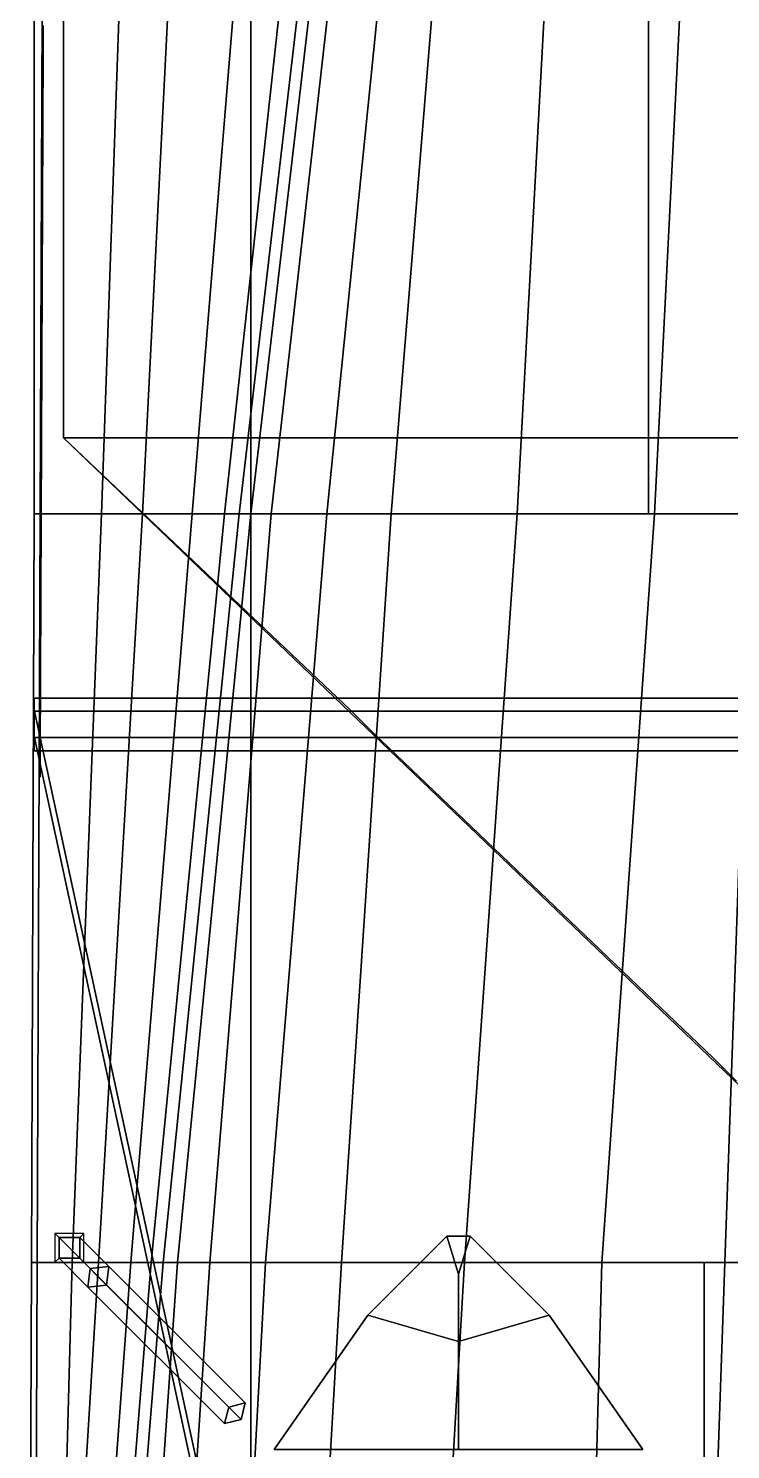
# Model space of a CAD drawing. Header units: millimetres. Extents: x -3.8 to 3.8, y -36.3 to 63.6.
# Drawn here: x -3.52 to -1.12, y 11.75 to 16.61 of the extents above; entities that cross this region are included whole.
import ezdxf

# ---------------------------------------------------------------- set-up
doc = ezdxf.new("R2010")
doc.units = ezdxf.units.MM
doc.layers.add('railings', color=6, linetype='Continuous')
doc.layers.add('superstructure', color=3, linetype='Continuous')

msp = doc.modelspace()

# ---------------------------------------------------------------- linework, layer by layer
for points in [[(-3.5, 17.52, 3.67), (-3.18, 17.52, 3.01), (-3.27, 14.95, 3.01), (-3.5, 14.95, 3.67)], [(-3.47, 17.52, 3.86), (-3.5, 17.52, 3.79), (-3.5, 14.95, 3.79), (-3.48, 14.95, 3.85)], [(-3.5, 17.52, 3.79), (-3.5, 17.52, 3.67), (-3.5, 14.95, 3.67), (-3.5, 14.95, 3.79)], [(-3.18, 17.52, 3.01), (-3, 17.52, 2.57), (-3.13, 14.95, 2.57), (-3.27, 14.95, 3.01)], [(-3, 17.52, 2.57), (-2.75, 17.52, 1.81), (-2.96, 14.95, 1.79), (-3.13, 14.95, 2.57)], [(-2.75, 17.52, 1.81), (-2.57, 17.52, 1.01), (-2.85, 14.95, 1.01), (-2.96, 14.95, 1.79)], [(-2.57, 17.52, 1.01), (-2.5, 17.52, 0.27), (-2.8, 14.95, 0.27), (-2.85, 14.95, 1.01)], [(-2.5, 17.52, 0.27), (-2.46, 17.52), (-2.76, 14.95), (-2.8, 14.95, 0.27)], [(-2.46, 17.52), (-2.4, 17.52, -0.27), (-2.69, 14.95, -0.27), (-2.76, 14.95)], [(-2.4, 17.52, -0.27), (-2.24, 17.52, -0.57), (-2.5, 14.95, -0.57), (-2.69, 14.95, -0.27)], [(-2.24, 17.52, -0.57), (-2.07, 17.52, -0.82), (-2.28, 14.95, -0.82), (-2.5, 14.95, -0.57)], [(-2.07, 17.52, -0.82), (-1.71, 17.52, -1.11), (-1.85, 14.95, -1.11), (-2.28, 14.95, -0.82)], [(-1.71, 17.52, -1.11), (-1.25, 17.52, -1.38), (-1.38, 14.95, -1.38), (-1.85, 14.95, -1.11)], [(-1.25, 17.52, -1.38), (-0.89, 17.52, -1.53), (-1.05, 14.95, -1.53), (-1.38, 14.95, -1.38)], [(-3.5, 14.95, 3.67), (-3.27, 14.95, 3.01), (-3.37, 12.39, 3.01), (-3.51, 12.39, 3.67)], [(-3.5, 14.95, 3.79), (-3.5, 14.95, 3.67), (-3.51, 12.39, 3.67), (-3.51, 12.39, 3.79)], [(-3.48, 14.95, 3.85), (-3.5, 14.95, 3.79), (-3.51, 12.39, 3.79), (-3.49, 12.39, 3.84)], [(-3.27, 14.95, 3.01), (-3.13, 14.95, 2.57), (-3.28, 12.39, 2.57), (-3.37, 12.39, 3.01)], [(-3.13, 14.95, 2.57), (-2.96, 14.95, 1.79), (-3.17, 12.39, 1.76), (-3.28, 12.39, 2.57)], [(-2.96, 14.95, 1.79), (-2.85, 14.95, 1.01), (-3.1, 12.39, 1.01), (-3.17, 12.39, 1.76)], [(-2.85, 14.95, 1.01), (-2.8, 14.95, 0.27), (-3.06, 12.39, 0.27), (-3.1, 12.39, 1.01)], [(-2.8, 14.95, 0.27), (-2.76, 14.95), (-3.01, 12.39), (-3.06, 12.39, 0.27)], [(-2.76, 14.95), (-2.69, 14.95, -0.27), (-2.9, 12.39, -0.27), (-3.01, 12.39)], [(-2.69, 14.95, -0.27), (-2.5, 14.95, -0.57), (-2.71, 12.39, -0.57), (-2.9, 12.39, -0.27)], [(-2.5, 14.95, -0.57), (-2.28, 14.95, -0.82), (-2.45, 12.39, -0.82), (-2.71, 12.39, -0.57)], [(-2.28, 14.95, -0.82), (-1.85, 14.95, -1.11), (-2.03, 12.39, -1.11), (-2.45, 12.39, -0.82)], [(-1.85, 14.95, -1.11), (-1.38, 14.95, -1.38), (-1.56, 12.39, -1.38), (-2.03, 12.39, -1.11)], [(-1.38, 14.95, -1.38), (-1.05, 14.95, -1.53), (-1.14, 12.39, -1.53), (-1.56, 12.39, -1.38)], [(-1.05, 14.95, -1.53), (0, 14.95, -1.88), (0, 12.39, -1.93), (-1.14, 12.39, -1.53)], [(-3.3305, 12.4895, 3.79), (-3.4295, 12.4895, 3.79), (-3.4154, 12.4754, 5.84), (-3.3446, 12.4754, 5.81)], [(-3.4295, 12.4895, 3.79), (-3.4295, 12.3905, 3.79), (-3.4154, 12.4046, 5.81), (-3.4154, 12.4754, 5.84)], [(-3.3446, 12.4754, 5.81), (-3.4154, 12.4754, 5.84), (-3.3093, 12.3693, 6.16), (-3.2456, 12.3764, 6.14)], [(-3.4154, 12.4754, 5.84), (-3.4154, 12.4046, 5.81), (-3.3164, 12.3056, 6.14), (-3.3093, 12.3693, 6.16)], [(-3.3305, 12.3905, 3.79), (-3.3305, 12.4895, 3.79), (-3.3446, 12.4754, 5.81), (-3.3446, 12.4046, 5.77)], [(-3.3446, 12.4046, 5.77), (-3.3446, 12.4754, 5.81), (-3.2456, 12.3764, 6.14), (-3.2527, 12.3127, 6.12)], [(-3.4295, 12.3905, 3.79), (-3.3305, 12.3905, 3.79), (-3.3446, 12.4046, 5.77), (-3.4154, 12.4046, 5.81)], [(-3.4154, 12.4046, 5.81), (-3.3446, 12.4046, 5.77), (-3.2527, 12.3127, 6.12), (-3.3164, 12.3056, 6.14)], [(-3.51, 12.39, 3.67), (-3.37, 12.39, 3.01), (-3.44, 9.8, 3.01), (-3.52, 9.8, 3.67)], [(-3.49, 12.39, 3.84), (-3.51, 12.39, 3.79), (-3.52, 9.8, 3.79), (-3.5, 9.8, 3.84)], [(-3.51, 12.39, 3.79), (-3.51, 12.39, 3.67), (-3.52, 9.8, 3.67), (-3.52, 9.8, 3.79)], [(-3.28, 12.39, 2.57), (-3.17, 12.39, 1.76), (-3.36, 9.8, 1.72), (-3.44, 9.8, 3.01)], [(-3.37, 12.39, 3.01), (-3.28, 12.39, 2.57), (-3.44, 9.8, 3.01)], [(-3.17, 12.39, 1.76), (-3.1, 12.39, 1.01), (-3.31, 9.8, 1.01), (-3.36, 9.8, 1.72)], [(-3.3093, 12.3693, 6.16), (-3.3164, 12.3056, 6.14), (-2.8497, 11.839, 6.65), (-2.8355, 11.8955, 6.69)], [(-3.1, 12.39, 1.01), (-3.06, 12.39, 0.27), (-3.27, 9.8, 0.27), (-3.31, 9.8, 1.01)], [(-3.2456, 12.3764, 6.14), (-3.3093, 12.3693, 6.16), (-2.8355, 11.8955, 6.69), (-2.779, 11.9097, 6.65)], [(-3.06, 12.39, 0.27), (-3.01, 12.39), (-3.19, 9.8), (-3.27, 9.8, 0.27)], [(-3.2527, 12.3127, 6.12), (-3.2456, 12.3764, 6.14), (-2.779, 11.9097, 6.65), (-2.7931, 11.8531, 6.63)], [(-3.01, 12.39), (-2.9, 12.39, -0.27), (-3.07, 9.8, -0.27), (-3.19, 9.8)], [(-2.9, 12.39, -0.27), (-2.71, 12.39, -0.57), (-2.85, 9.8, -0.57), (-3.07, 9.8, -0.27)], [(-2.71, 12.39, -0.57), (-2.45, 12.39, -0.82), (-2.6, 9.8, -0.82), (-2.85, 9.8, -0.57)], [(-2.45, 12.39, -0.82), (-2.03, 12.39, -1.11), (-2.18, 9.8, -1.11), (-2.6, 9.8, -0.82)], [(-2.03, 12.39, -1.11), (-1.56, 12.39, -1.38), (-1.63, 9.8, -1.38), (-2.18, 9.8, -1.11)], [(-1.56, 12.39, -1.38), (-1.14, 12.39, -1.53), (-1.23, 9.8, -1.53), (-1.63, 9.8, -1.38)], [(-1.14, 12.39, -1.53), (0, 12.39, -1.93), (-0.03, 9.8, -1.93), (-1.23, 9.8, -1.53)], [(-3.3164, 12.3056, 6.14), (-3.2527, 12.3127, 6.12), (-2.7931, 11.8531, 6.63), (-2.8497, 11.839, 6.65)], [(-2.8355, 11.8955, 6.69), (-2.8497, 11.839, 6.65), (-2.7931, 11.8531, 6.63), (-2.779, 11.9097, 6.65)]]:
    msp.add_3dface(points)
at = {"layer": 'railings'}
for points in [[(-3.4, 16.68, 6.84), (-3.4, 16.68, 7.84), (-3.4, 16.6, 7.84), (-3.4, 16.6, 6.84)], [(-3.4, 16.6, 6.84), (-3.4, 16.6, 7.84), (-3.4, 16.68, 7.84), (-3.4, 16.68, 6.84)], [(-3.47, 16.62, 3.85), (-3.47, 16.62, 4.85), (-3.47, 16.54, 4.85), (-3.47, 16.54, 3.85)], [(-3.47, 16.54, 3.85), (-3.47, 16.54, 4.85), (-3.47, 16.62, 4.85), (-3.47, 16.62, 3.85)], [(-3.4, 15.93, 7.76), (-3.4, 16.6, 7.76), (-3.4, 16.6, 7.84), (-3.4, 15.93, 7.84)], [(-3.4, 15.93, 7.84), (-3.4, 16.6, 7.84), (-3.4, 16.6, 7.76), (-3.4, 15.93, 7.76)], [(-3.4, 15.93, 7.37), (-3.4, 16.6, 7.37), (-3.4, 16.6, 7.29), (-3.4, 15.93, 7.29)], [(-3.4, 15.93, 7.29), (-3.4, 16.6, 7.29), (-3.4, 16.6, 7.37), (-3.4, 15.93, 7.37)], [(-3.48, 14.13, 4.84), (-3.47, 16.54, 4.85), (-3.47, 16.54, 4.77), (-3.48, 14.13, 4.76)], [(-3.48, 14.13, 4.76), (-3.47, 16.54, 4.77), (-3.47, 16.54, 4.85), (-3.48, 14.13, 4.84)], [(-3.48, 14.13, 4.37), (-3.47, 16.54, 4.38), (-3.47, 16.54, 4.3), (-3.48, 14.13, 4.29)], [(-3.48, 14.13, 4.29), (-3.47, 16.54, 4.3), (-3.47, 16.54, 4.38), (-3.48, 14.13, 4.37)], [(-3.4, 15.85, 6.84), (-3.4, 15.85, 7.84), (-3.4, 15.93, 7.84), (-3.4, 15.93, 6.84)], [(-3.4, 15.93, 6.84), (-3.4, 15.93, 7.84), (-3.4, 15.85, 7.84), (-3.4, 15.85, 6.84)], [(-3.4, 15.29, 7.84), (-3.4, 15.85, 7.84), (-3.4, 15.85, 7.76), (-3.4, 15.29, 7.76)], [(-3.4, 15.29, 7.76), (-3.4, 15.85, 7.76), (-3.4, 15.85, 7.84), (-3.4, 15.29, 7.84)], [(-3.4, 15.29, 7.29), (-3.4, 15.85, 7.29), (-3.4, 15.85, 7.37), (-3.4, 15.29, 7.37)], [(-3.4, 15.29, 7.37), (-3.4, 15.85, 7.37), (-3.4, 15.85, 7.29), (-3.4, 15.29, 7.29)], [(-3.4, 15.29, 6.84), (-3.4, 15.29, 7.84), (-3.4, 15.21, 7.84), (-3.4, 15.21, 6.84)], [(-3.4, 15.21, 6.84), (-3.4, 15.21, 7.84), (-3.4, 15.29, 7.84), (-3.4, 15.29, 6.84)], [(-2.42, 14.28, 7.76), (-3.4, 15.21, 7.76), (-3.4, 15.21, 7.84), (-2.42, 14.28, 7.84)], [(-2.42, 14.28, 7.84), (-3.4, 15.21, 7.84), (-3.4, 15.21, 7.76), (-2.42, 14.28, 7.76)], [(-2.42, 14.28, 7.29), (-3.4, 15.21, 7.29), (-3.4, 15.21, 7.37), (-2.42, 14.28, 7.37)], [(-2.42, 14.28, 7.37), (-3.4, 15.21, 7.37), (-3.4, 15.21, 7.29), (-2.42, 14.28, 7.29)], [(-2.34, 14.2, 6.84), (-2.34, 14.2, 7.84), (-2.42, 14.28, 7.84), (-2.42, 14.28, 6.84)], [(-2.42, 14.28, 6.84), (-2.42, 14.28, 7.84), (-2.34, 14.2, 7.84), (-2.34, 14.2, 6.84)], [(-1.18, 13.09, 7.84), (-2.34, 14.2, 7.84), (-2.34, 14.2, 7.76), (-1.18, 13.09, 7.76)], [(-1.18, 13.09, 7.76), (-2.34, 14.2, 7.76), (-2.34, 14.2, 7.84), (-1.18, 13.09, 7.84)], [(-1.18, 13.09, 7.29), (-2.34, 14.2, 7.29), (-2.34, 14.2, 7.37), (-1.18, 13.09, 7.37)], [(-1.18, 13.09, 7.37), (-2.34, 14.2, 7.37), (-2.34, 14.2, 7.29), (-1.18, 13.09, 7.29)], [(-3.48, 14.05, 3.84), (-3.48, 14.05, 4.84), (-3.48, 14.13, 4.84), (-3.48, 14.13, 3.84)], [(-3.48, 14.13, 3.84), (-3.48, 14.13, 4.84), (-3.48, 14.05, 4.84), (-3.48, 14.05, 3.84)], [(-1.18, 13.09, 6.84), (-1.18, 13.09, 7.84), (-1.1, 13.01, 7.84), (-1.1, 13.01, 6.84)], [(-1.1, 13.01, 6.84), (-1.1, 13.01, 7.84), (-1.18, 13.09, 7.84), (-1.18, 13.09, 6.84)], [(-2.36, 12.21, 5.32), (-2.05, 12.12, 4.19), (-2.05, 12.35, 4.44), (-2.09, 12.48, 5.32)], [(-2.09, 12.48, 5.32), (-2.05, 12.35, 4.44), (-2.05, 12.12, 4.19), (-2.36, 12.21, 5.32)], [(-2.01, 12.48, 5.32), (-2.05, 12.35, 4.44), (-2.05, 12.35, 4.44), (-2.09, 12.48, 5.32)], [(-2.09, 12.48, 5.32), (-2.05, 12.35, 4.44), (-2.05, 12.35, 4.44), (-2.01, 12.48, 5.32)], [(-2.01, 12.48, 5.32), (-2.05, 12.35, 4.44), (-2.05, 12.12, 4.19), (-1.74, 12.21, 5.32)], [(-1.74, 12.21, 5.32), (-2.05, 12.12, 4.19), (-2.05, 12.35, 4.44), (-2.01, 12.48, 5.32)], [(-2.68, 11.75, 5.23), (-2.05, 11.75, 4.19), (-2.05, 12.12, 4.19), (-2.36, 12.21, 5.32)], [(-2.36, 12.21, 5.32), (-2.05, 12.12, 4.19), (-2.05, 11.75, 4.19), (-2.68, 11.75, 5.23)], [(-1.74, 12.21, 5.32), (-2.05, 12.12, 4.19), (-2.05, 11.75, 4.19), (-1.42, 11.75, 5.23)], [(-1.42, 11.75, 5.23), (-2.05, 11.75, 4.19), (-2.05, 12.12, 4.19), (-1.74, 12.21, 5.32)]]:
    msp.add_3dface(points, dxfattribs=at)
at = {"layer": 'superstructure'}
for points in [[(-3.47, 17.52, 3.86), (-3.48, 14.95, 3.85), (-2.76, 14.95, 4.15), (-2.76, 17.52, 4.14)], [(-2.76, 17.52, 4.14), (-2.76, 14.95, 4.15), (2.76, 14.95, 4.15), (2.76, 17.52, 4.14)], [(-1.4, 17.52, 4.14), (-1.4, 14.95, 4.15), (-1.4, 14.95, 6.65), (-1.4, 17.52, 6.65)], [(-3.4, 16.68, 6.84), (-3.4, 16.68, 6.65), (-3.4, 15.21, 6.65), (-3.4, 15.21, 6.84)], [(-3.4, 15.21, 6.65), (-3.4, 16.68, 6.65), (3.4, 16.68, 6.65), (3.4, 15.21, 6.65)], [(3.4, 15.21, 6.84), (3.4, 16.68, 6.84), (-3.4, 16.68, 6.84), (-3.4, 15.21, 6.84)], [(0.27, 12.21, 6.84), (3.4, 15.21, 6.84), (-3.4, 15.21, 6.84), (-0.27, 12.21, 6.84)], [(-3.4, 15.21, 6.84), (-3.4, 15.21, 6.65), (-0.27, 12.21, 6.65), (-0.27, 12.21, 6.84)], [(-0.27, 12.21, 6.65), (-3.4, 15.21, 6.65), (3.4, 15.21, 6.65), (0.27, 12.21, 6.65)], [(-3.48, 14.95, 3.85), (-3.49, 12.39, 3.84), (-2.76, 12.39, 4.15), (-2.76, 14.95, 4.15)], [(-2.76, 14.95, 4.15), (-2.76, 12.39, 4.15), (2.76, 12.39, 4.15), (2.76, 14.95, 4.15)], [(-1.4, 14.95, 4.15), (-1.1, 14.95, 4.14), (-1.1, 14.95, 6.65), (-1.4, 14.95, 6.65)], [(-3.5, 14.32, 14.67), (-3.5, 14.275, 14.7479), (3.5, 14.275, 14.7479), (3.5, 14.32, 14.67)], [(-3.5, 14.275, 14.5921), (-3.5, 14.32, 14.67), (3.5, 14.32, 14.67), (3.5, 14.275, 14.5921)], [(-3.5, 14.32, 14.67), (-3.5, 14.14, 14.67), (-3.5, 14.185, 14.7479), (-3.5, 14.275, 14.7479)], [(-3.5, 14.275, 14.5921), (-3.5, 14.185, 14.5921), (-3.5, 14.14, 14.67), (-3.5, 14.32, 14.67)], [(-3.5, 14.19, 14.61), (-3.5, 14.28, 14.61), (-1.21, 3.68, 4.84), (-1.21, 3.57, 4.84)], [(-1.21, 3.57, 4.84), (-1.21, 3.68, 4.84), (-3.5, 14.28, 14.61), (-3.5, 14.19, 14.61)], [(-3.5, 14.275, 14.7479), (-3.5, 14.185, 14.7479), (3.5, 14.185, 14.7479), (3.5, 14.275, 14.7479)], [(-3.5, 14.185, 14.5921), (-3.5, 14.275, 14.5921), (3.5, 14.275, 14.5921), (3.5, 14.185, 14.5921)], [(-3.5, 14.185, 14.7479), (-3.5, 14.14, 14.67), (3.5, 14.14, 14.67), (3.5, 14.185, 14.7479)], [(-3.5, 14.14, 14.67), (-3.5, 14.185, 14.5921), (3.5, 14.185, 14.5921), (3.5, 14.14, 14.67)], [(-0.5, 13.67, 17.71), (-0.5, 13.76, 17.69), (-1.87, -6.46, 8.6), (-1.87, -6.57, 8.6)], [(-1.87, -6.57, 8.6), (-1.87, -6.46, 8.6), (-0.5, 13.76, 17.69), (-0.5, 13.67, 17.71)], [(-3.49, 12.39, 3.84), (-3.5, 9.8, 3.84), (-2.76, 9.8, 4.18), (-2.76, 12.39, 4.15)], [(-2.76, 12.39, 4.15), (-2.76, 9.8, 4.18), (-1.21, 9.8, 4.18), (-1.21, 12.39, 4.15)], [(-1.21, 12.39, 4.84), (-1.21, 12.39, 4.15), (-1.21, 9.8, 4.18), (-1.21, 9.8, 4.84)], [(1.21, 12.39, 4.84), (1.21, 12.39, 4.15), (-1.21, 12.39, 4.15), (-1.21, 12.39, 4.84)], [(1.21, 2.48, 4.84), (1.21, 12.39, 4.84), (-1.21, 12.39, 4.84), (-1.21, 2.48, 4.84)]]:
    msp.add_3dface(points, dxfattribs=at)

doc.saveas('drawing.dxf')
